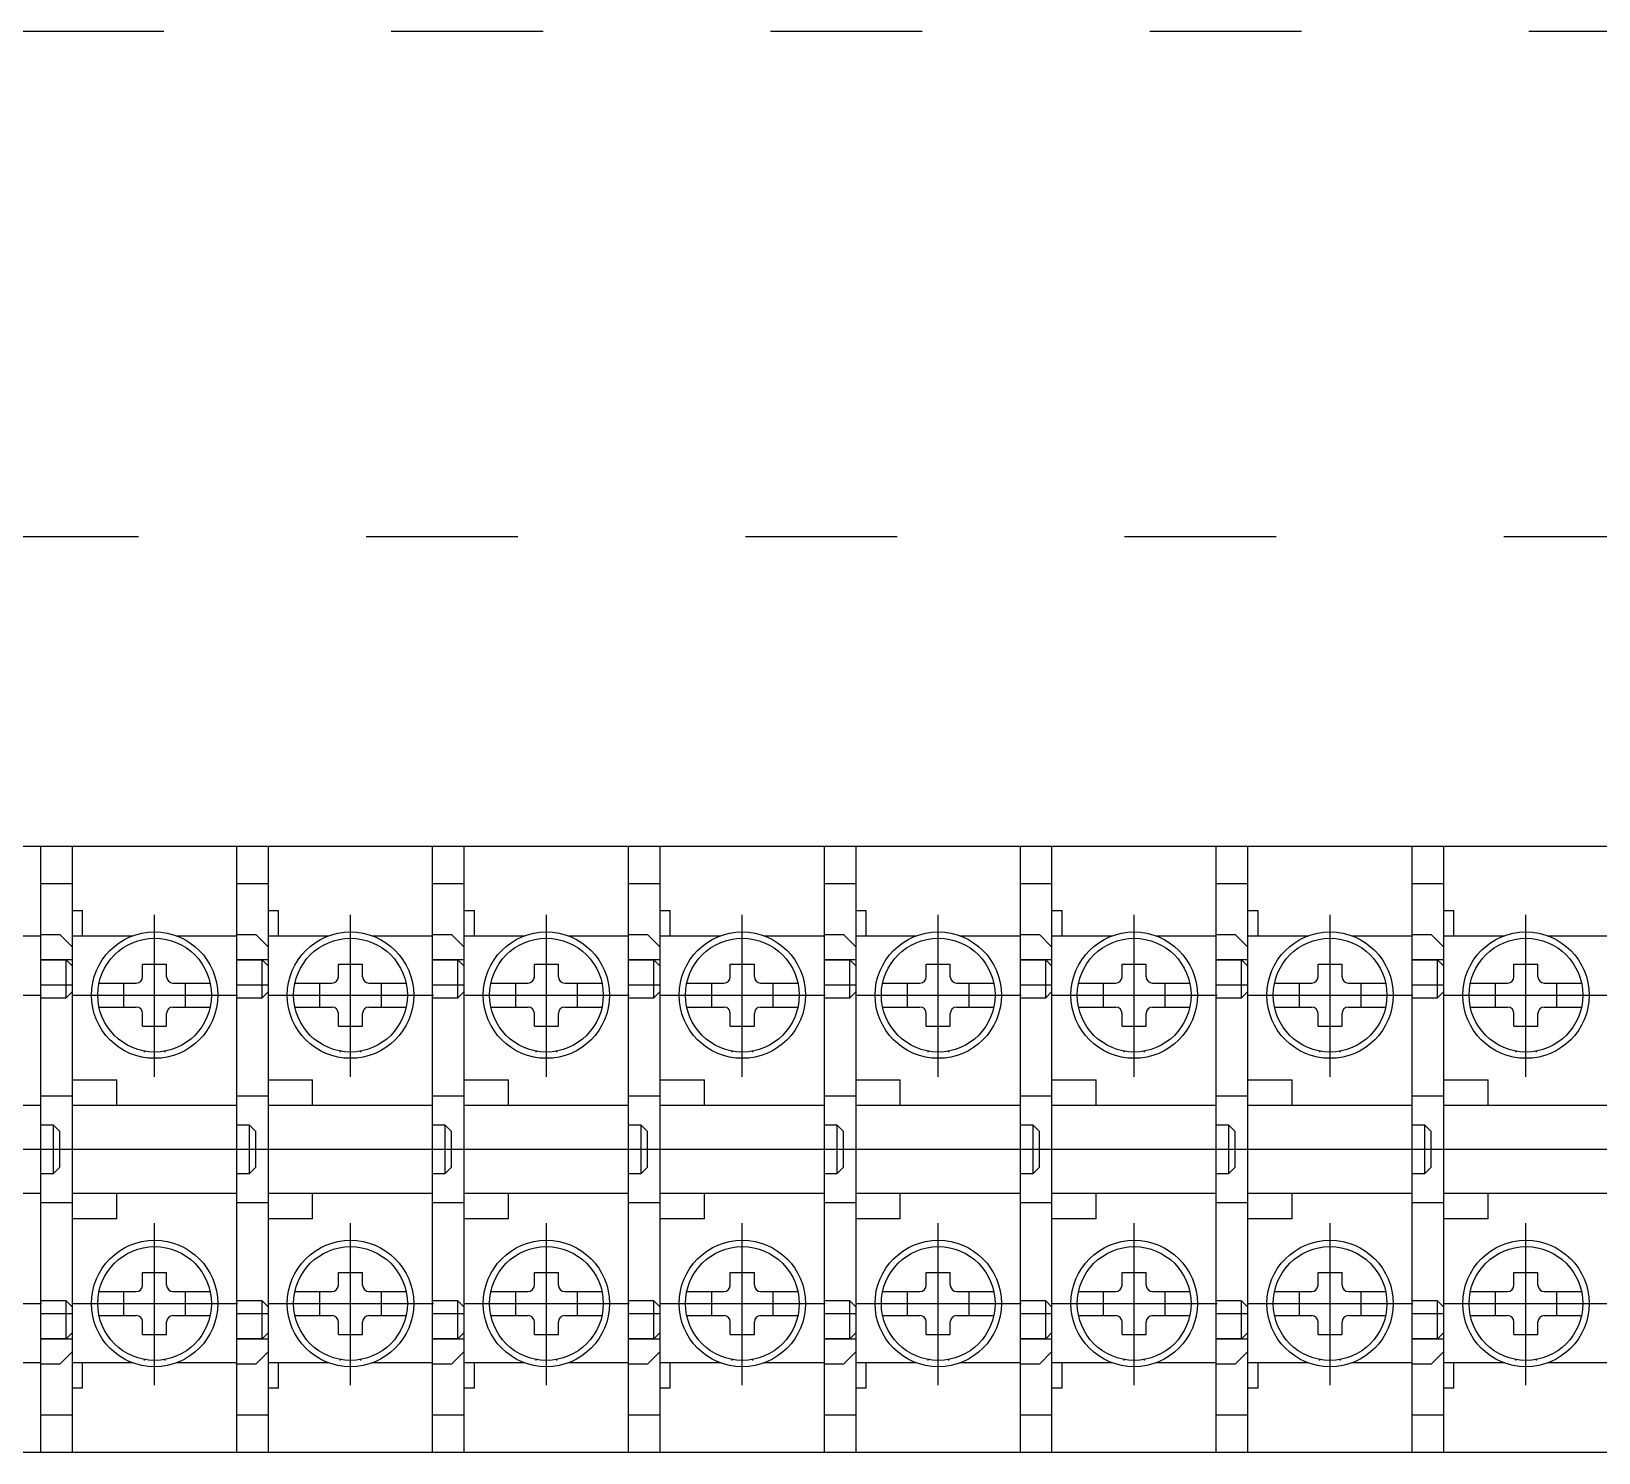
# Model space of a CAD drawing. Header units: millimetres. Extents: x 14879 to 38758, y -20740 to 1136.
# Drawn here: x 35163.6 to 35287.6, y -7516.8 to -7404.4 of the extents above; entities that cross this region are included whole.
import ezdxf

# ---------------------------------------------------------------- set-up
doc = ezdxf.new("R2010")
doc.units = ezdxf.units.MM
doc.linetypes.add('ACAD_ISO03W100', pattern=[30, 12, -18])
doc.linetypes.add('CENTER', pattern=[50.8, 31.75, -6.35, 6.35, -6.35])

msp = doc.modelspace()

# ---------------------------------------------------------------- linework, layer by layer
at = {"color": 3}
for p, q in [((35148.88, -7468.84), (35164.38, -7468.84)), ((35164.38, -7516.84), (35164.38, -7468.84)), ((35164.38, -7468.84), (35179.88, -7468.84)), ((35164.38, -7516.84), (35164.38, -7468.84)), ((35166.88, -7489.34), (35166.88, -7468.84)), ((35179.88, -7516.84), (35179.88, -7468.84)), ((35179.88, -7468.84), (35195.38, -7468.84)), ((35179.88, -7516.84), (35179.88, -7468.84)), ((35182.38, -7489.34), (35182.38, -7468.84)), ((35195.38, -7516.84), (35195.38, -7468.84)), ((35195.38, -7468.84), (35210.88, -7468.84)), ((35195.38, -7516.84), (35195.38, -7468.84)), ((35197.88, -7489.34), (35197.88, -7468.84)), ((35210.88, -7516.84), (35210.88, -7468.84)), ((35210.88, -7468.84), (35226.38, -7468.84)), ((35210.88, -7516.84), (35210.88, -7468.84)), ((35213.38, -7489.34), (35213.38, -7468.84)), ((35226.38, -7516.84), (35226.38, -7468.84)), ((35226.38, -7468.84), (35241.88, -7468.84)), ((35226.38, -7516.84), (35226.38, -7468.84)), ((35228.88, -7489.34), (35228.88, -7468.84)), ((35241.88, -7516.84), (35241.88, -7468.84)), ((35241.88, -7468.84), (35257.38, -7468.84)), ((35241.88, -7516.84), (35241.88, -7468.84)), ((35244.38, -7489.34), (35244.38, -7468.84)), ((35257.38, -7516.84), (35257.38, -7468.84)), ((35257.38, -7468.84), (35272.88, -7468.84)), ((35257.38, -7516.84), (35257.38, -7468.84)), ((35259.88, -7489.34), (35259.88, -7468.84)), ((35272.88, -7516.84), (35272.88, -7468.84)), ((35272.88, -7468.84), (35288.38, -7468.84)), ((35272.88, -7516.84), (35272.88, -7468.84)), ((35275.38, -7489.34), (35275.38, -7468.84)), ((35166.88, -7471.84), (35164.38, -7471.84)), ((35182.38, -7471.84), (35179.88, -7471.84)), ((35197.88, -7471.84), (35195.38, -7471.84)), ((35213.38, -7471.84), (35210.88, -7471.84)), ((35228.88, -7471.84), (35226.38, -7471.84)), ((35244.38, -7471.84), (35241.88, -7471.84)), ((35259.88, -7471.84), (35257.38, -7471.84)), ((35275.38, -7471.84), (35272.88, -7471.84)), ((35166.88, -7473.94), (35167.68, -7473.94)), ((35167.68, -7475.94), (35167.68, -7473.94)), ((35182.38, -7473.94), (35183.18, -7473.94)), ((35183.18, -7475.94), (35183.18, -7473.94)), ((35197.88, -7473.94), (35198.68, -7473.94)), ((35198.68, -7475.94), (35198.68, -7473.94)), ((35213.38, -7473.94), (35214.18, -7473.94)), ((35214.18, -7475.94), (35214.18, -7473.94)), ((35228.88, -7473.94), (35229.68, -7473.94)), ((35229.68, -7475.94), (35229.68, -7473.94)), ((35244.38, -7473.94), (35245.18, -7473.94)), ((35245.18, -7475.94), (35245.18, -7473.94)), ((35259.88, -7473.94), (35260.68, -7473.94)), ((35260.68, -7475.94), (35260.68, -7473.94)), ((35275.38, -7473.94), (35276.18, -7473.94)), ((35276.18, -7475.94), (35276.18, -7473.94)), ((35164.38, -7475.84), (35165.88, -7475.84)), ((35166.88, -7476.84), (35165.88, -7475.84)), ((35179.88, -7475.84), (35181.38, -7475.84)), ((35182.38, -7476.84), (35181.38, -7475.84)), ((35195.38, -7475.84), (35196.88, -7475.84)), ((35197.88, -7476.84), (35196.88, -7475.84)), ((35210.88, -7475.84), (35212.38, -7475.84)), ((35213.38, -7476.84), (35212.38, -7475.84)), ((35226.38, -7475.84), (35227.88, -7475.84)), ((35228.88, -7476.84), (35227.88, -7475.84)), ((35241.88, -7475.84), (35243.38, -7475.84)), ((35244.38, -7476.84), (35243.38, -7475.84)), ((35257.38, -7475.84), (35258.88, -7475.84)), ((35259.88, -7476.84), (35258.88, -7475.84)), ((35272.88, -7475.84), (35274.38, -7475.84)), ((35275.38, -7476.84), (35274.38, -7475.84)), ((35159.59, -7475.94), (35164.38, -7475.94)), ((35166.88, -7475.94), (35171.67, -7475.94)), ((35166.88, -7508.84), (35166.88, -7476.84)), ((35175.09, -7475.94), (35179.88, -7475.94)), ((35182.38, -7475.94), (35187.17, -7475.94)), ((35182.38, -7508.84), (35182.38, -7476.84)), ((35190.59, -7475.94), (35195.38, -7475.94)), ((35197.88, -7475.94), (35202.67, -7475.94)), ((35197.88, -7508.84), (35197.88, -7476.84)), ((35206.09, -7475.94), (35210.88, -7475.94)), ((35213.38, -7475.94), (35218.17, -7475.94)), ((35213.38, -7508.84), (35213.38, -7476.84)), ((35221.59, -7475.94), (35226.38, -7475.94)), ((35228.88, -7475.94), (35233.67, -7475.94)), ((35228.88, -7508.84), (35228.88, -7476.84)), ((35237.09, -7475.94), (35241.88, -7475.94)), ((35244.38, -7475.94), (35249.17, -7475.94)), ((35244.38, -7508.84), (35244.38, -7476.84)), ((35252.59, -7475.94), (35257.38, -7475.94)), ((35259.88, -7475.94), (35264.67, -7475.94)), ((35259.88, -7508.84), (35259.88, -7476.84)), ((35268.09, -7475.94), (35272.88, -7475.94)), ((35275.38, -7475.94), (35280.17, -7475.94)), ((35275.38, -7508.84), (35275.38, -7476.84)), ((35283.59, -7475.94), (35288.38, -7475.94)), ((35164.38, -7477.84), (35166.38, -7477.84)), ((35166.88, -7477.84), (35164.38, -7477.84)), ((35166.38, -7480.84), (35166.38, -7477.84)), ((35166.38, -7477.84), (35166.88, -7478.34)), ((35172.43, -7478.19), (35174.33, -7478.19)), ((35172.43, -7479.19), (35172.43, -7478.19)), ((35174.33, -7479.19), (35174.33, -7478.19)), ((35179.88, -7477.84), (35181.88, -7477.84)), ((35182.38, -7477.84), (35179.88, -7477.84)), ((35181.88, -7480.84), (35181.88, -7477.84)), ((35181.88, -7477.84), (35182.38, -7478.34)), ((35187.93, -7478.19), (35189.83, -7478.19)), ((35187.93, -7479.19), (35187.93, -7478.19)), ((35189.83, -7479.19), (35189.83, -7478.19)), ((35195.38, -7477.84), (35197.38, -7477.84)), ((35197.88, -7477.84), (35195.38, -7477.84)), ((35197.38, -7480.84), (35197.38, -7477.84)), ((35197.38, -7477.84), (35197.88, -7478.34)), ((35203.43, -7478.19), (35205.33, -7478.19)), ((35203.43, -7479.19), (35203.43, -7478.19)), ((35205.33, -7479.19), (35205.33, -7478.19)), ((35210.88, -7477.84), (35212.88, -7477.84)), ((35213.38, -7477.84), (35210.88, -7477.84)), ((35212.88, -7480.84), (35212.88, -7477.84)), ((35212.88, -7477.84), (35213.38, -7478.34)), ((35218.93, -7478.19), (35220.83, -7478.19)), ((35218.93, -7479.19), (35218.93, -7478.19)), ((35220.83, -7479.19), (35220.83, -7478.19)), ((35226.38, -7477.84), (35228.38, -7477.84)), ((35228.88, -7477.84), (35226.38, -7477.84)), ((35228.38, -7480.84), (35228.38, -7477.84)), ((35228.38, -7477.84), (35228.88, -7478.34)), ((35234.43, -7478.19), (35236.33, -7478.19)), ((35234.43, -7479.19), (35234.43, -7478.19)), ((35236.33, -7479.19), (35236.33, -7478.19)), ((35241.88, -7477.84), (35243.88, -7477.84)), ((35244.38, -7477.84), (35241.88, -7477.84)), ((35243.88, -7480.84), (35243.88, -7477.84)), ((35243.88, -7477.84), (35244.38, -7478.34)), ((35249.93, -7478.19), (35251.83, -7478.19)), ((35249.93, -7479.19), (35249.93, -7478.19)), ((35251.83, -7479.19), (35251.83, -7478.19)), ((35257.38, -7477.84), (35259.38, -7477.84)), ((35259.88, -7477.84), (35257.38, -7477.84)), ((35259.38, -7480.84), (35259.38, -7477.84)), ((35259.38, -7477.84), (35259.88, -7478.34)), ((35265.43, -7478.19), (35267.33, -7478.19)), ((35265.43, -7479.19), (35265.43, -7478.19)), ((35267.33, -7479.19), (35267.33, -7478.19)), ((35272.88, -7477.84), (35274.88, -7477.84)), ((35275.38, -7477.84), (35272.88, -7477.84)), ((35274.88, -7480.84), (35274.88, -7477.84)), ((35274.88, -7477.84), (35275.38, -7478.34)), ((35280.93, -7478.19), (35282.83, -7478.19)), ((35280.93, -7479.19), (35280.93, -7478.19)), ((35282.83, -7479.19), (35282.83, -7478.19)), ((35166.88, -7479.84), (35164.38, -7479.84)), ((35164.38, -7480.84), (35166.38, -7480.84)), ((35166.38, -7480.84), (35166.88, -7480.34)), ((35168.98, -7479.69), (35171.93, -7479.69)), ((35170.93, -7479.69), (35170.93, -7481.59)), ((35174.83, -7479.69), (35177.78, -7479.69)), ((35175.83, -7481.59), (35175.83, -7479.69)), ((35182.38, -7479.84), (35179.88, -7479.84)), ((35179.88, -7480.84), (35181.88, -7480.84)), ((35181.88, -7480.84), (35182.38, -7480.34)), ((35184.48, -7479.69), (35187.43, -7479.69)), ((35186.43, -7479.69), (35186.43, -7481.59)), ((35190.33, -7479.69), (35193.28, -7479.69)), ((35191.33, -7481.59), (35191.33, -7479.69)), ((35197.88, -7479.84), (35195.38, -7479.84)), ((35195.38, -7480.84), (35197.38, -7480.84)), ((35197.38, -7480.84), (35197.88, -7480.34)), ((35199.98, -7479.69), (35202.93, -7479.69)), ((35201.93, -7479.69), (35201.93, -7481.59)), ((35205.83, -7479.69), (35208.78, -7479.69)), ((35206.83, -7481.59), (35206.83, -7479.69)), ((35213.38, -7479.84), (35210.88, -7479.84)), ((35210.88, -7480.84), (35212.88, -7480.84)), ((35212.88, -7480.84), (35213.38, -7480.34)), ((35215.48, -7479.69), (35218.43, -7479.69)), ((35217.43, -7479.69), (35217.43, -7481.59)), ((35221.33, -7479.69), (35224.28, -7479.69)), ((35222.33, -7481.59), (35222.33, -7479.69)), ((35228.88, -7479.84), (35226.38, -7479.84)), ((35226.38, -7480.84), (35228.38, -7480.84)), ((35228.38, -7480.84), (35228.88, -7480.34)), ((35230.98, -7479.69), (35233.93, -7479.69)), ((35232.93, -7479.69), (35232.93, -7481.59)), ((35236.83, -7479.69), (35239.78, -7479.69)), ((35237.83, -7481.59), (35237.83, -7479.69)), ((35244.38, -7479.84), (35241.88, -7479.84)), ((35241.88, -7480.84), (35243.88, -7480.84)), ((35243.88, -7480.84), (35244.38, -7480.34)), ((35246.48, -7479.69), (35249.43, -7479.69)), ((35248.43, -7479.69), (35248.43, -7481.59)), ((35252.33, -7479.69), (35255.28, -7479.69)), ((35253.33, -7481.59), (35253.33, -7479.69)), ((35259.88, -7479.84), (35257.38, -7479.84)), ((35257.38, -7480.84), (35259.38, -7480.84)), ((35259.38, -7480.84), (35259.88, -7480.34)), ((35261.98, -7479.69), (35264.93, -7479.69)), ((35263.93, -7479.69), (35263.93, -7481.59)), ((35267.83, -7479.69), (35270.78, -7479.69)), ((35268.83, -7481.59), (35268.83, -7479.69)), ((35275.38, -7479.84), (35272.88, -7479.84)), ((35272.88, -7480.84), (35274.88, -7480.84)), ((35274.88, -7480.84), (35275.38, -7480.34)), ((35277.48, -7479.69), (35280.43, -7479.69)), ((35279.43, -7479.69), (35279.43, -7481.59)), ((35283.33, -7479.69), (35286.28, -7479.69)), ((35284.33, -7481.59), (35284.33, -7479.69)), ((35168.98, -7481.59), (35171.93, -7481.59)), ((35172.43, -7483.09), (35172.43, -7482.09)), ((35174.33, -7483.09), (35174.33, -7482.09)), ((35174.83, -7481.59), (35177.78, -7481.59)), ((35184.48, -7481.59), (35187.43, -7481.59)), ((35187.93, -7483.09), (35187.93, -7482.09)), ((35189.83, -7483.09), (35189.83, -7482.09)), ((35190.33, -7481.59), (35193.28, -7481.59)), ((35199.98, -7481.59), (35202.93, -7481.59)), ((35203.43, -7483.09), (35203.43, -7482.09)), ((35205.33, -7483.09), (35205.33, -7482.09)), ((35205.83, -7481.59), (35208.78, -7481.59)), ((35215.48, -7481.59), (35218.43, -7481.59)), ((35218.93, -7483.09), (35218.93, -7482.09)), ((35220.83, -7483.09), (35220.83, -7482.09)), ((35221.33, -7481.59), (35224.28, -7481.59)), ((35230.98, -7481.59), (35233.93, -7481.59)), ((35234.43, -7483.09), (35234.43, -7482.09)), ((35236.33, -7483.09), (35236.33, -7482.09)), ((35236.83, -7481.59), (35239.78, -7481.59)), ((35246.48, -7481.59), (35249.43, -7481.59)), ((35249.93, -7483.09), (35249.93, -7482.09)), ((35251.83, -7483.09), (35251.83, -7482.09)), ((35252.33, -7481.59), (35255.28, -7481.59)), ((35261.98, -7481.59), (35264.93, -7481.59)), ((35265.43, -7483.09), (35265.43, -7482.09)), ((35267.33, -7483.09), (35267.33, -7482.09)), ((35267.83, -7481.59), (35270.78, -7481.59)), ((35277.48, -7481.59), (35280.43, -7481.59)), ((35280.93, -7483.09), (35280.93, -7482.09)), ((35282.83, -7483.09), (35282.83, -7482.09)), ((35283.33, -7481.59), (35286.28, -7481.59)), ((35172.43, -7483.09), (35174.33, -7483.09)), ((35187.93, -7483.09), (35189.83, -7483.09)), ((35203.43, -7483.09), (35205.33, -7483.09)), ((35218.93, -7483.09), (35220.83, -7483.09)), ((35234.43, -7483.09), (35236.33, -7483.09)), ((35249.93, -7483.09), (35251.83, -7483.09)), ((35265.43, -7483.09), (35267.33, -7483.09)), ((35280.93, -7483.09), (35282.83, -7483.09)), ((35172.58, -7485.14), (35172.58, -7485.07)), ((35174.18, -7485.07), (35174.18, -7485.14)), ((35188.08, -7485.14), (35188.08, -7485.07)), ((35189.68, -7485.07), (35189.68, -7485.14)), ((35203.58, -7485.14), (35203.58, -7485.07)), ((35205.18, -7485.07), (35205.18, -7485.14)), ((35219.08, -7485.14), (35219.08, -7485.07)), ((35220.68, -7485.07), (35220.68, -7485.14)), ((35234.58, -7485.14), (35234.58, -7485.07)), ((35236.18, -7485.07), (35236.18, -7485.14)), ((35250.08, -7485.14), (35250.08, -7485.07)), ((35251.68, -7485.07), (35251.68, -7485.14)), ((35265.58, -7485.14), (35265.58, -7485.07)), ((35267.18, -7485.07), (35267.18, -7485.14)), ((35281.08, -7485.14), (35281.08, -7485.07)), ((35282.68, -7485.07), (35282.68, -7485.14)), ((35166.88, -7487.34), (35170.38, -7487.34)), ((35170.38, -7489.34), (35170.38, -7487.34)), ((35182.38, -7487.34), (35185.88, -7487.34)), ((35185.88, -7489.34), (35185.88, -7487.34)), ((35197.88, -7487.34), (35201.38, -7487.34)), ((35201.38, -7489.34), (35201.38, -7487.34)), ((35213.38, -7487.34), (35216.88, -7487.34)), ((35216.88, -7489.34), (35216.88, -7487.34)), ((35228.88, -7487.34), (35232.38, -7487.34)), ((35232.38, -7489.34), (35232.38, -7487.34)), ((35244.38, -7487.34), (35247.88, -7487.34)), ((35247.88, -7489.34), (35247.88, -7487.34)), ((35259.88, -7487.34), (35263.38, -7487.34)), ((35263.38, -7489.34), (35263.38, -7487.34)), ((35275.38, -7487.34), (35278.88, -7487.34)), ((35278.88, -7489.34), (35278.88, -7487.34)), ((35151.38, -7489.34), (35164.38, -7489.34)), ((35166.88, -7488.64), (35164.38, -7488.64)), ((35166.88, -7489.34), (35179.88, -7489.34)), ((35182.38, -7488.64), (35179.88, -7488.64)), ((35182.38, -7489.34), (35195.38, -7489.34)), ((35197.88, -7488.64), (35195.38, -7488.64)), ((35197.88, -7489.34), (35210.88, -7489.34)), ((35213.38, -7488.64), (35210.88, -7488.64)), ((35213.38, -7489.34), (35226.38, -7489.34)), ((35228.88, -7488.64), (35226.38, -7488.64)), ((35228.88, -7489.34), (35241.88, -7489.34)), ((35244.38, -7488.64), (35241.88, -7488.64)), ((35244.38, -7489.34), (35257.38, -7489.34)), ((35259.88, -7488.64), (35257.38, -7488.64)), ((35259.88, -7489.34), (35272.88, -7489.34)), ((35275.38, -7488.64), (35272.88, -7488.64)), ((35275.38, -7489.34), (35288.38, -7489.34)), ((35165.38, -7490.94), (35164.38, -7490.94)), ((35165.38, -7494.74), (35165.38, -7490.94)), ((35165.38, -7490.94), (35165.88, -7491.44)), ((35165.88, -7494.24), (35165.88, -7491.44)), ((35180.88, -7490.94), (35179.88, -7490.94)), ((35180.88, -7494.74), (35180.88, -7490.94)), ((35180.88, -7490.94), (35181.38, -7491.44)), ((35181.38, -7494.24), (35181.38, -7491.44)), ((35196.38, -7490.94), (35195.38, -7490.94)), ((35196.38, -7494.74), (35196.38, -7490.94)), ((35196.38, -7490.94), (35196.88, -7491.44)), ((35196.88, -7494.24), (35196.88, -7491.44)), ((35211.88, -7490.94), (35210.88, -7490.94)), ((35211.88, -7494.74), (35211.88, -7490.94)), ((35211.88, -7490.94), (35212.38, -7491.44)), ((35212.38, -7494.24), (35212.38, -7491.44)), ((35227.38, -7490.94), (35226.38, -7490.94)), ((35227.38, -7494.74), (35227.38, -7490.94)), ((35227.38, -7490.94), (35227.88, -7491.44)), ((35227.88, -7494.24), (35227.88, -7491.44)), ((35242.88, -7490.94), (35241.88, -7490.94)), ((35242.88, -7494.74), (35242.88, -7490.94)), ((35242.88, -7490.94), (35243.38, -7491.44)), ((35243.38, -7494.24), (35243.38, -7491.44)), ((35258.38, -7490.94), (35257.38, -7490.94)), ((35258.38, -7494.74), (35258.38, -7490.94)), ((35258.38, -7490.94), (35258.88, -7491.44)), ((35258.88, -7494.24), (35258.88, -7491.44)), ((35273.88, -7490.94), (35272.88, -7490.94)), ((35273.88, -7494.74), (35273.88, -7490.94)), ((35273.88, -7490.94), (35274.38, -7491.44)), ((35274.38, -7494.24), (35274.38, -7491.44)), ((35165.88, -7494.24), (35165.38, -7494.74)), ((35181.38, -7494.24), (35180.88, -7494.74)), ((35196.88, -7494.24), (35196.38, -7494.74)), ((35212.38, -7494.24), (35211.88, -7494.74)), ((35227.88, -7494.24), (35227.38, -7494.74)), ((35243.38, -7494.24), (35242.88, -7494.74)), ((35258.88, -7494.24), (35258.38, -7494.74)), ((35274.38, -7494.24), (35273.88, -7494.74)), ((35164.38, -7494.74), (35165.38, -7494.74)), ((35179.88, -7494.74), (35180.88, -7494.74)), ((35195.38, -7494.74), (35196.38, -7494.74)), ((35210.88, -7494.74), (35211.88, -7494.74)), ((35226.38, -7494.74), (35227.38, -7494.74)), ((35241.88, -7494.74), (35242.88, -7494.74)), ((35257.38, -7494.74), (35258.38, -7494.74)), ((35272.88, -7494.74), (35273.88, -7494.74)), ((35164.38, -7496.34), (35151.38, -7496.34)), ((35179.88, -7496.34), (35166.88, -7496.34)), ((35166.88, -7516.84), (35166.88, -7496.34)), ((35170.38, -7498.34), (35170.38, -7496.34)), ((35195.38, -7496.34), (35182.38, -7496.34)), ((35182.38, -7516.84), (35182.38, -7496.34)), ((35185.88, -7498.34), (35185.88, -7496.34)), ((35210.88, -7496.34), (35197.88, -7496.34)), ((35197.88, -7516.84), (35197.88, -7496.34)), ((35201.38, -7498.34), (35201.38, -7496.34)), ((35226.38, -7496.34), (35213.38, -7496.34)), ((35213.38, -7516.84), (35213.38, -7496.34)), ((35216.88, -7498.34), (35216.88, -7496.34)), ((35241.88, -7496.34), (35228.88, -7496.34)), ((35228.88, -7516.84), (35228.88, -7496.34)), ((35232.38, -7498.34), (35232.38, -7496.34)), ((35257.38, -7496.34), (35244.38, -7496.34)), ((35244.38, -7516.84), (35244.38, -7496.34)), ((35247.88, -7498.34), (35247.88, -7496.34)), ((35272.88, -7496.34), (35259.88, -7496.34)), ((35259.88, -7516.84), (35259.88, -7496.34)), ((35263.38, -7498.34), (35263.38, -7496.34)), ((35288.38, -7496.34), (35275.38, -7496.34)), ((35275.38, -7516.84), (35275.38, -7496.34)), ((35278.88, -7498.34), (35278.88, -7496.34)), ((35164.38, -7497.04), (35166.88, -7497.04)), ((35179.88, -7497.04), (35182.38, -7497.04)), ((35195.38, -7497.04), (35197.88, -7497.04)), ((35210.88, -7497.04), (35213.38, -7497.04)), ((35226.38, -7497.04), (35228.88, -7497.04)), ((35241.88, -7497.04), (35244.38, -7497.04)), ((35257.38, -7497.04), (35259.88, -7497.04)), ((35272.88, -7497.04), (35275.38, -7497.04)), ((35170.38, -7498.34), (35166.88, -7498.34)), ((35185.88, -7498.34), (35182.38, -7498.34)), ((35201.38, -7498.34), (35197.88, -7498.34)), ((35216.88, -7498.34), (35213.38, -7498.34)), ((35232.38, -7498.34), (35228.88, -7498.34)), ((35247.88, -7498.34), (35244.38, -7498.34)), ((35263.38, -7498.34), (35259.88, -7498.34)), ((35278.88, -7498.34), (35275.38, -7498.34)), ((35172.43, -7502.59), (35174.33, -7502.59)), ((35172.43, -7503.59), (35172.43, -7502.59)), ((35174.33, -7503.59), (35174.33, -7502.59)), ((35187.93, -7502.59), (35189.83, -7502.59)), ((35187.93, -7503.59), (35187.93, -7502.59)), ((35189.83, -7503.59), (35189.83, -7502.59)), ((35203.43, -7502.59), (35205.33, -7502.59)), ((35203.43, -7503.59), (35203.43, -7502.59)), ((35205.33, -7503.59), (35205.33, -7502.59)), ((35218.93, -7502.59), (35220.83, -7502.59)), ((35218.93, -7503.59), (35218.93, -7502.59)), ((35220.83, -7503.59), (35220.83, -7502.59)), ((35234.43, -7502.59), (35236.33, -7502.59)), ((35234.43, -7503.59), (35234.43, -7502.59)), ((35236.33, -7503.59), (35236.33, -7502.59)), ((35249.93, -7502.59), (35251.83, -7502.59)), ((35249.93, -7503.59), (35249.93, -7502.59)), ((35251.83, -7503.59), (35251.83, -7502.59)), ((35265.43, -7502.59), (35267.33, -7502.59)), ((35265.43, -7503.59), (35265.43, -7502.59)), ((35267.33, -7503.59), (35267.33, -7502.59)), ((35280.93, -7502.59), (35282.83, -7502.59)), ((35280.93, -7503.59), (35280.93, -7502.59)), ((35282.83, -7503.59), (35282.83, -7502.59)), ((35168.98, -7504.09), (35171.93, -7504.09)), ((35170.93, -7504.09), (35170.93, -7505.99)), ((35174.83, -7504.09), (35177.78, -7504.09)), ((35175.83, -7505.99), (35175.83, -7504.09)), ((35184.48, -7504.09), (35187.43, -7504.09)), ((35186.43, -7504.09), (35186.43, -7505.99)), ((35190.33, -7504.09), (35193.28, -7504.09)), ((35191.33, -7505.99), (35191.33, -7504.09)), ((35199.98, -7504.09), (35202.93, -7504.09)), ((35201.93, -7504.09), (35201.93, -7505.99)), ((35205.83, -7504.09), (35208.78, -7504.09)), ((35206.83, -7505.99), (35206.83, -7504.09)), ((35215.48, -7504.09), (35218.43, -7504.09)), ((35217.43, -7504.09), (35217.43, -7505.99)), ((35221.33, -7504.09), (35224.28, -7504.09)), ((35222.33, -7505.99), (35222.33, -7504.09)), ((35230.98, -7504.09), (35233.93, -7504.09)), ((35232.93, -7504.09), (35232.93, -7505.99)), ((35236.83, -7504.09), (35239.78, -7504.09)), ((35237.83, -7505.99), (35237.83, -7504.09)), ((35246.48, -7504.09), (35249.43, -7504.09)), ((35248.43, -7504.09), (35248.43, -7505.99)), ((35252.33, -7504.09), (35255.28, -7504.09)), ((35253.33, -7505.99), (35253.33, -7504.09)), ((35261.98, -7504.09), (35264.93, -7504.09)), ((35263.93, -7504.09), (35263.93, -7505.99)), ((35267.83, -7504.09), (35270.78, -7504.09)), ((35268.83, -7505.99), (35268.83, -7504.09)), ((35277.48, -7504.09), (35280.43, -7504.09)), ((35279.43, -7504.09), (35279.43, -7505.99)), ((35283.33, -7504.09), (35286.28, -7504.09)), ((35284.33, -7505.99), (35284.33, -7504.09)), ((35166.38, -7504.84), (35164.38, -7504.84)), ((35166.38, -7507.84), (35166.38, -7504.84)), ((35166.88, -7505.34), (35166.38, -7504.84)), ((35181.88, -7504.84), (35179.88, -7504.84)), ((35181.88, -7507.84), (35181.88, -7504.84)), ((35182.38, -7505.34), (35181.88, -7504.84)), ((35197.38, -7504.84), (35195.38, -7504.84)), ((35197.38, -7507.84), (35197.38, -7504.84)), ((35197.88, -7505.34), (35197.38, -7504.84)), ((35212.88, -7504.84), (35210.88, -7504.84)), ((35212.88, -7507.84), (35212.88, -7504.84)), ((35213.38, -7505.34), (35212.88, -7504.84)), ((35228.38, -7504.84), (35226.38, -7504.84)), ((35228.38, -7507.84), (35228.38, -7504.84)), ((35228.88, -7505.34), (35228.38, -7504.84)), ((35243.88, -7504.84), (35241.88, -7504.84)), ((35243.88, -7507.84), (35243.88, -7504.84)), ((35244.38, -7505.34), (35243.88, -7504.84)), ((35259.38, -7504.84), (35257.38, -7504.84)), ((35259.38, -7507.84), (35259.38, -7504.84)), ((35259.88, -7505.34), (35259.38, -7504.84)), ((35274.88, -7504.84), (35272.88, -7504.84)), ((35274.88, -7507.84), (35274.88, -7504.84)), ((35275.38, -7505.34), (35274.88, -7504.84)), ((35164.38, -7505.84), (35166.88, -7505.84)), ((35168.98, -7505.99), (35171.93, -7505.99)), ((35172.43, -7507.49), (35172.43, -7506.49)), ((35174.33, -7507.49), (35174.33, -7506.49)), ((35174.83, -7505.99), (35177.78, -7505.99)), ((35179.88, -7505.84), (35182.38, -7505.84)), ((35184.48, -7505.99), (35187.43, -7505.99)), ((35187.93, -7507.49), (35187.93, -7506.49)), ((35189.83, -7507.49), (35189.83, -7506.49)), ((35190.33, -7505.99), (35193.28, -7505.99)), ((35195.38, -7505.84), (35197.88, -7505.84)), ((35199.98, -7505.99), (35202.93, -7505.99)), ((35203.43, -7507.49), (35203.43, -7506.49)), ((35205.33, -7507.49), (35205.33, -7506.49)), ((35205.83, -7505.99), (35208.78, -7505.99)), ((35210.88, -7505.84), (35213.38, -7505.84)), ((35215.48, -7505.99), (35218.43, -7505.99)), ((35218.93, -7507.49), (35218.93, -7506.49)), ((35220.83, -7507.49), (35220.83, -7506.49)), ((35221.33, -7505.99), (35224.28, -7505.99)), ((35226.38, -7505.84), (35228.88, -7505.84)), ((35230.98, -7505.99), (35233.93, -7505.99)), ((35234.43, -7507.49), (35234.43, -7506.49)), ((35236.33, -7507.49), (35236.33, -7506.49)), ((35236.83, -7505.99), (35239.78, -7505.99)), ((35241.88, -7505.84), (35244.38, -7505.84)), ((35246.48, -7505.99), (35249.43, -7505.99)), ((35249.93, -7507.49), (35249.93, -7506.49)), ((35251.83, -7507.49), (35251.83, -7506.49)), ((35252.33, -7505.99), (35255.28, -7505.99)), ((35257.38, -7505.84), (35259.88, -7505.84)), ((35261.98, -7505.99), (35264.93, -7505.99)), ((35265.43, -7507.49), (35265.43, -7506.49)), ((35267.33, -7507.49), (35267.33, -7506.49)), ((35267.83, -7505.99), (35270.78, -7505.99)), ((35272.88, -7505.84), (35275.38, -7505.84)), ((35277.48, -7505.99), (35280.43, -7505.99)), ((35280.93, -7507.49), (35280.93, -7506.49)), ((35282.83, -7507.49), (35282.83, -7506.49)), ((35283.33, -7505.99), (35286.28, -7505.99)), ((35166.38, -7507.84), (35164.38, -7507.84)), ((35164.38, -7507.84), (35166.88, -7507.84)), ((35166.88, -7507.34), (35166.38, -7507.84)), ((35172.43, -7507.49), (35174.33, -7507.49)), ((35181.88, -7507.84), (35179.88, -7507.84)), ((35179.88, -7507.84), (35182.38, -7507.84)), ((35182.38, -7507.34), (35181.88, -7507.84)), ((35187.93, -7507.49), (35189.83, -7507.49)), ((35197.38, -7507.84), (35195.38, -7507.84)), ((35195.38, -7507.84), (35197.88, -7507.84)), ((35197.88, -7507.34), (35197.38, -7507.84)), ((35203.43, -7507.49), (35205.33, -7507.49)), ((35212.88, -7507.84), (35210.88, -7507.84)), ((35210.88, -7507.84), (35213.38, -7507.84)), ((35213.38, -7507.34), (35212.88, -7507.84)), ((35218.93, -7507.49), (35220.83, -7507.49)), ((35228.38, -7507.84), (35226.38, -7507.84)), ((35226.38, -7507.84), (35228.88, -7507.84)), ((35228.88, -7507.34), (35228.38, -7507.84)), ((35234.43, -7507.49), (35236.33, -7507.49)), ((35243.88, -7507.84), (35241.88, -7507.84)), ((35241.88, -7507.84), (35244.38, -7507.84)), ((35244.38, -7507.34), (35243.88, -7507.84)), ((35249.93, -7507.49), (35251.83, -7507.49)), ((35259.38, -7507.84), (35257.38, -7507.84)), ((35257.38, -7507.84), (35259.88, -7507.84)), ((35259.88, -7507.34), (35259.38, -7507.84)), ((35265.43, -7507.49), (35267.33, -7507.49)), ((35274.88, -7507.84), (35272.88, -7507.84)), ((35272.88, -7507.84), (35275.38, -7507.84)), ((35275.38, -7507.34), (35274.88, -7507.84)), ((35280.93, -7507.49), (35282.83, -7507.49)), ((35165.88, -7509.84), (35166.88, -7508.84)), ((35181.38, -7509.84), (35182.38, -7508.84)), ((35196.88, -7509.84), (35197.88, -7508.84)), ((35212.38, -7509.84), (35213.38, -7508.84)), ((35227.88, -7509.84), (35228.88, -7508.84)), ((35243.38, -7509.84), (35244.38, -7508.84)), ((35258.88, -7509.84), (35259.88, -7508.84)), ((35274.38, -7509.84), (35275.38, -7508.84)), ((35164.38, -7509.74), (35159.59, -7509.74)), ((35165.88, -7509.84), (35164.38, -7509.84)), ((35171.67, -7509.74), (35166.88, -7509.74)), ((35167.68, -7511.74), (35167.68, -7509.74)), ((35172.58, -7509.54), (35172.58, -7509.47)), ((35174.18, -7509.47), (35174.18, -7509.54)), ((35179.88, -7509.74), (35175.09, -7509.74)), ((35181.38, -7509.84), (35179.88, -7509.84)), ((35187.17, -7509.74), (35182.38, -7509.74)), ((35183.18, -7511.74), (35183.18, -7509.74)), ((35188.08, -7509.54), (35188.08, -7509.47)), ((35189.68, -7509.47), (35189.68, -7509.54)), ((35195.38, -7509.74), (35190.59, -7509.74)), ((35196.88, -7509.84), (35195.38, -7509.84)), ((35202.67, -7509.74), (35197.88, -7509.74)), ((35198.68, -7511.74), (35198.68, -7509.74)), ((35203.58, -7509.54), (35203.58, -7509.47)), ((35205.18, -7509.47), (35205.18, -7509.54)), ((35210.88, -7509.74), (35206.09, -7509.74)), ((35212.38, -7509.84), (35210.88, -7509.84)), ((35218.17, -7509.74), (35213.38, -7509.74)), ((35214.18, -7511.74), (35214.18, -7509.74)), ((35219.08, -7509.54), (35219.08, -7509.47)), ((35220.68, -7509.47), (35220.68, -7509.54)), ((35226.38, -7509.74), (35221.59, -7509.74)), ((35227.88, -7509.84), (35226.38, -7509.84)), ((35233.67, -7509.74), (35228.88, -7509.74)), ((35229.68, -7511.74), (35229.68, -7509.74)), ((35234.58, -7509.54), (35234.58, -7509.47)), ((35236.18, -7509.47), (35236.18, -7509.54)), ((35241.88, -7509.74), (35237.09, -7509.74)), ((35243.38, -7509.84), (35241.88, -7509.84)), ((35249.17, -7509.74), (35244.38, -7509.74)), ((35245.18, -7511.74), (35245.18, -7509.74)), ((35250.08, -7509.54), (35250.08, -7509.47)), ((35251.68, -7509.47), (35251.68, -7509.54)), ((35257.38, -7509.74), (35252.59, -7509.74)), ((35258.88, -7509.84), (35257.38, -7509.84)), ((35264.67, -7509.74), (35259.88, -7509.74)), ((35260.68, -7511.74), (35260.68, -7509.74)), ((35265.58, -7509.54), (35265.58, -7509.47)), ((35267.18, -7509.47), (35267.18, -7509.54)), ((35272.88, -7509.74), (35268.09, -7509.74)), ((35274.38, -7509.84), (35272.88, -7509.84)), ((35280.17, -7509.74), (35275.38, -7509.74)), ((35276.18, -7511.74), (35276.18, -7509.74)), ((35281.08, -7509.54), (35281.08, -7509.47)), ((35282.68, -7509.47), (35282.68, -7509.54)), ((35288.38, -7509.74), (35283.59, -7509.74)), ((35167.68, -7511.74), (35166.88, -7511.74)), ((35183.18, -7511.74), (35182.38, -7511.74)), ((35198.68, -7511.74), (35197.88, -7511.74)), ((35214.18, -7511.74), (35213.38, -7511.74)), ((35229.68, -7511.74), (35228.88, -7511.74)), ((35245.18, -7511.74), (35244.38, -7511.74)), ((35260.68, -7511.74), (35259.88, -7511.74)), ((35276.18, -7511.74), (35275.38, -7511.74)), ((35164.38, -7513.84), (35166.88, -7513.84)), ((35179.88, -7513.84), (35182.38, -7513.84)), ((35195.38, -7513.84), (35197.88, -7513.84)), ((35210.88, -7513.84), (35213.38, -7513.84)), ((35226.38, -7513.84), (35228.88, -7513.84)), ((35241.88, -7513.84), (35244.38, -7513.84)), ((35257.38, -7513.84), (35259.88, -7513.84)), ((35272.88, -7513.84), (35275.38, -7513.84)), ((35164.38, -7516.84), (35148.88, -7516.84)), ((35179.88, -7516.84), (35164.38, -7516.84)), ((35195.38, -7516.84), (35179.88, -7516.84)), ((35210.88, -7516.84), (35195.38, -7516.84)), ((35226.38, -7516.84), (35210.88, -7516.84)), ((35241.88, -7516.84), (35226.38, -7516.84)), ((35257.38, -7516.84), (35241.88, -7516.84)), ((35272.88, -7516.84), (35257.38, -7516.84)), ((35288.38, -7516.84), (35272.88, -7516.84))]:
    msp.add_line(p, q, dxfattribs=at)
at = {"color": 3, "linetype": 'CENTER'}
for p, q in [((35173.38, -7487.11), (35173.38, -7474.29)), ((35188.88, -7487.11), (35188.88, -7474.29)), ((35204.38, -7487.11), (35204.38, -7474.29)), ((35219.88, -7487.11), (35219.88, -7474.29)), ((35235.38, -7487.11), (35235.38, -7474.29)), ((35250.88, -7487.11), (35250.88, -7474.29)), ((35266.38, -7487.11), (35266.38, -7474.29)), ((35281.88, -7487.11), (35281.88, -7474.29)), ((35151.43, -7480.64), (35164.44, -7480.64)), ((35166.93, -7480.64), (35179.94, -7480.64)), ((35182.43, -7480.64), (35195.44, -7480.64)), ((35197.93, -7480.64), (35210.94, -7480.64)), ((35213.43, -7480.64), (35226.44, -7480.64)), ((35228.93, -7480.64), (35241.94, -7480.64)), ((35244.43, -7480.64), (35257.44, -7480.64)), ((35259.92, -7480.64), (35272.94, -7480.64)), ((35275.42, -7480.64), (35288.44, -7480.64)), ((35147.34, -7492.84), (35167.65, -7492.84)), ((35162.84, -7492.84), (35183.15, -7492.84)), ((35178.34, -7492.84), (35198.65, -7492.84)), ((35193.84, -7492.84), (35214.15, -7492.84)), ((35209.34, -7492.84), (35229.65, -7492.84)), ((35224.84, -7492.84), (35245.15, -7492.84)), ((35240.34, -7492.84), (35260.65, -7492.84)), ((35255.84, -7492.84), (35276.15, -7492.84)), ((35271.34, -7492.84), (35291.65, -7492.84)), ((35286.84, -7492.84), (35307.15, -7492.84)), ((35173.38, -7511.51), (35173.38, -7498.69)), ((35188.88, -7511.51), (35188.88, -7498.69)), ((35204.38, -7511.51), (35204.38, -7498.69)), ((35219.88, -7511.51), (35219.88, -7498.69)), ((35235.38, -7511.51), (35235.38, -7498.69)), ((35250.88, -7511.51), (35250.88, -7498.69)), ((35266.38, -7511.51), (35266.38, -7498.69)), ((35281.88, -7511.51), (35281.88, -7498.69)), ((35151.43, -7505.04), (35164.44, -7505.04)), ((35166.93, -7505.04), (35179.94, -7505.04)), ((35182.43, -7505.04), (35195.44, -7505.04)), ((35197.93, -7505.04), (35210.94, -7505.04)), ((35213.43, -7505.04), (35226.44, -7505.04)), ((35228.93, -7505.04), (35241.94, -7505.04)), ((35244.43, -7505.04), (35257.44, -7505.04)), ((35259.92, -7505.04), (35272.94, -7505.04)), ((35275.42, -7505.04), (35288.44, -7505.04))]:
    msp.add_line(p, q, dxfattribs=at)
at = {"color": 1, "linetype": 'ACAD_ISO03W100'}
msp.add_lwpolyline([(35012.11, -7444.38), (35012.11, -7404.38), (35622.12, -7404.38), (35622.12, -7444.38)], close=True, dxfattribs=at)
at = {"color": 3}
for centre, radius in [((35173.38, -7480.64), 5), ((35188.88, -7480.64), 5), ((35204.38, -7480.64), 5), ((35219.88, -7480.64), 5), ((35235.38, -7480.64), 5), ((35250.88, -7480.64), 5), ((35266.38, -7480.64), 5), ((35281.88, -7480.64), 5), ((35173.38, -7480.64), 4.5), ((35188.88, -7480.64), 4.5), ((35204.38, -7480.64), 4.5), ((35219.88, -7480.64), 4.5), ((35235.38, -7480.64), 4.5), ((35250.88, -7480.64), 4.5), ((35266.38, -7480.64), 4.5), ((35281.88, -7480.64), 4.5), ((35173.38, -7505.04), 5), ((35173.38, -7505.04), 4.5), ((35188.88, -7505.04), 5), ((35188.88, -7505.04), 4.5), ((35204.38, -7505.04), 5), ((35204.38, -7505.04), 4.5), ((35219.88, -7505.04), 5), ((35219.88, -7505.04), 4.5), ((35235.38, -7505.04), 5), ((35235.38, -7505.04), 4.5), ((35250.88, -7505.04), 5), ((35250.88, -7505.04), 4.5), ((35266.38, -7505.04), 5), ((35266.38, -7505.04), 4.5), ((35281.88, -7505.04), 5), ((35281.88, -7505.04), 4.5)]:
    msp.add_circle(centre, radius, dxfattribs=at)
for centre, start, end in [((35171.93, -7479.19), 270, 0), ((35174.83, -7479.19), 180, 270), ((35187.43, -7479.19), 270, 0), ((35190.33, -7479.19), 180, 270), ((35202.93, -7479.19), 270, 0), ((35205.83, -7479.19), 180, 270), ((35218.43, -7479.19), 270, 0), ((35221.33, -7479.19), 180, 270), ((35233.93, -7479.19), 270, 0), ((35236.83, -7479.19), 180, 270), ((35249.43, -7479.19), 270, 0), ((35252.33, -7479.19), 180, 270), ((35264.93, -7479.19), 270, 0), ((35267.83, -7479.19), 180, 270), ((35280.43, -7479.19), 270, 0), ((35283.33, -7479.19), 180, 270), ((35171.93, -7482.09), 0, 90), ((35174.83, -7482.09), 90, 180), ((35187.43, -7482.09), 0, 90), ((35190.33, -7482.09), 90, 180), ((35202.93, -7482.09), 0, 90), ((35205.83, -7482.09), 90, 180), ((35218.43, -7482.09), 0, 90), ((35221.33, -7482.09), 90, 180), ((35233.93, -7482.09), 0, 90), ((35236.83, -7482.09), 90, 180), ((35249.43, -7482.09), 0, 90), ((35252.33, -7482.09), 90, 180), ((35264.93, -7482.09), 0, 90), ((35267.83, -7482.09), 90, 180), ((35280.43, -7482.09), 0, 90), ((35283.33, -7482.09), 90, 180), ((35171.93, -7503.59), 270, 0), ((35174.83, -7503.59), 180, 270), ((35187.43, -7503.59), 270, 0), ((35190.33, -7503.59), 180, 270), ((35202.93, -7503.59), 270, 0), ((35205.83, -7503.59), 180, 270), ((35218.43, -7503.59), 270, 0), ((35221.33, -7503.59), 180, 270), ((35233.93, -7503.59), 270, 0), ((35236.83, -7503.59), 180, 270), ((35249.43, -7503.59), 270, 0), ((35252.33, -7503.59), 180, 270), ((35264.93, -7503.59), 270, 0), ((35267.83, -7503.59), 180, 270), ((35280.43, -7503.59), 270, 0), ((35283.33, -7503.59), 180, 270), ((35171.93, -7506.49), 0, 90), ((35174.83, -7506.49), 90, 180), ((35187.43, -7506.49), 0, 90), ((35190.33, -7506.49), 90, 180), ((35202.93, -7506.49), 0, 90), ((35205.83, -7506.49), 90, 180), ((35218.43, -7506.49), 0, 90), ((35221.33, -7506.49), 90, 180), ((35233.93, -7506.49), 0, 90), ((35236.83, -7506.49), 90, 180), ((35249.43, -7506.49), 0, 90), ((35252.33, -7506.49), 90, 180), ((35264.93, -7506.49), 0, 90), ((35267.83, -7506.49), 90, 180), ((35280.43, -7506.49), 0, 90), ((35283.33, -7506.49), 90, 180)]:
    msp.add_arc(centre, 0.5, start, end, dxfattribs=at)

doc.saveas('drawing.dxf')
